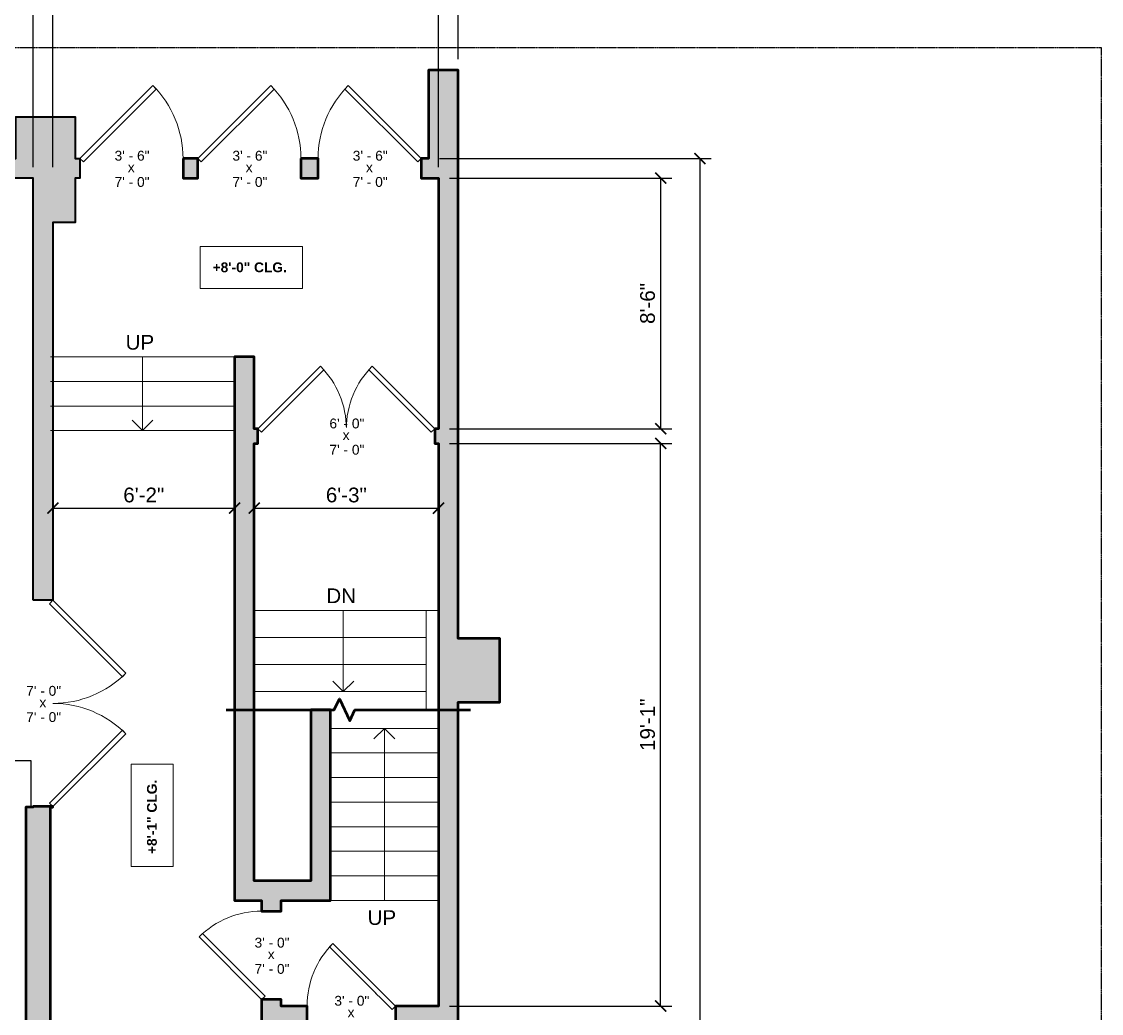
# Model space of a CAD drawing. Header units: inches. Extents: x -2078 to 106214, y -964 to 6385.
# Drawn here: x 48680.2 to 49119.9, y 4446.1 to 4849.8 of the extents above; entities that cross this region are included whole.
import ezdxf

# ---------------------------------------------------------------- set-up
doc = ezdxf.new("R2010")
doc.units = ezdxf.units.IN
doc.header["$MEASUREMENT"] = 0
doc.linetypes.add('HIDDEN2', pattern=[0.1875, 0.125, -0.0625])
for name, color, linetype, lineweight in [('A-ANNO', 2, 'Continuous', 5), ('A-ANNO-DIMS', 1, 'Continuous', 9), ('A-DETAIL-1', 4, 'Continuous', 40), ('A-DOOR', 1, 'Continuous', 18), ('A-HIDDEN', 2, 'HIDDEN2', 18), ('A-STRS', 4, 'Continuous', 9), ('A-WALL', 3, 'Continuous', 40)]:
    doc.layers.add(name, color=color, linetype=linetype, lineweight=lineweight)
doc.layers.add('A-HATCH', color=9, linetype='Continuous')
doc.styles.add('Arial', font='arial.ttf')
doc.styles.add('Arial_1', font='arial.ttf', dxfattribs={"height": 0.0625})
doc.styles.add('Arial_2', font='arial.ttf', dxfattribs={"height": 3})
doc.styles.add('Arial_B_1', font='arialbd.ttf', dxfattribs={"height": 3})
doc.styles.add('JC', font='arial.ttf', dxfattribs={"height": 0.125})
doc.dimstyles.new('JC-DIMS', dxfattribs={"dimtxt": 0.125, "dimasz": 0.09375, "dimexe": 0.09375, "dimexo": 0.09375, "dimgap": 0.046875, "dimtad": 1, "dimdec": 1, "dimzin": 0, "dimdsep": 46, "dimlunit": 4, "dimtxsty": 'JC', "dimblk": 'ARCHTICK', "dimcen": 0.09, "dimclrd": 1, "dimclre": 1, "dimclrt": 256, "dimadec": 0, "dimazin": 0, "dimtfac": 1, "dimtdec": 1, "dimtofl": 0, "dimtmove": 1, "dimatfit": 3, "dimfxl": 1, "dimtolj": 1, "dimtzin": 0, "dimarcsym": 0})

# ---------------------------------------------------------------- blocks, each defined once
blk = doc.blocks.new('JC_DOOR_SINGLE PANEL - SINGLE DOOR-1469812-2-2nd Floor - Athletic Pavilion')
at = {"layer": 'A-DOOR', "lineweight": 30}
for p, q in [((-10.11, -32.28), (19.59, -2.59)), ((21, -4), (-8.7, -33.7)), ((19.59, -2.59), (21, -4)), ((-8.7, -33.7), (-10.11, -32.28))]:
    blk.add_line(p, q, dxfattribs=at)
at = {"layer": 'A-DOOR', "lineweight": 9}
blk.add_arc((21, -4), 42, 180, 225, dxfattribs=at)
blk = doc.blocks.new('JC_DOOR_SINGLE PANEL - SINGLE DOOR-1505112-2-2nd Floor - Athletic Pavilion')
at = {"layer": 'A-DOOR', "lineweight": 30}
for p, q in [((-8.7, 33.7), (-10.11, 32.28)), ((-10.11, 32.28), (19.59, 2.59)), ((21, 4), (-8.7, 33.7)), ((19.59, 2.59), (21, 4))]:
    blk.add_line(p, q, dxfattribs=at)
at = {"layer": 'A-DOOR', "lineweight": 9}
blk.add_arc((21, 4), 42, 135, 180, dxfattribs=at)
blk = doc.blocks.new('JC_DOUBLE DOOR - DOUBLE DOOR-1471729-2-2nd Floor - Athletic Pavilion')
at = {"layer": 'A-DOOR', "lineweight": 30}
for p, q in [((-36, 3), (-10.54, 28.46)), ((-9.13, 27.04), (-34.59, 1.59)), ((-10.54, 28.46), (-9.13, 27.04)), ((10.54, 28.46), (9.13, 27.04)), ((9.13, 27.04), (34.59, 1.59)), ((36, 3), (10.54, 28.46)), ((-34.59, 1.59), (-36, 3)), ((34.59, 1.59), (36, 3))]:
    blk.add_line(p, q, dxfattribs=at)
at = {"layer": 'A-DOOR', "lineweight": 9}
for centre, start, end in [((-36, 3), 0, 45), ((36, 3), 135, 180)]:
    blk.add_arc(centre, 36, start, end, dxfattribs=at)
blk = doc.blocks.new('JC_DOUBLE DOOR - DOUBLE DOOR-1501395-2-2nd Floor - Athletic Pavilion')
at = {"layer": 'A-DOOR', "lineweight": 30}
for p, q in [((-42, 4), (-12.3, 33.7)), ((-10.89, 32.28), (-40.59, 2.59)), ((-12.3, 33.7), (-10.89, 32.28)), ((12.3, 33.7), (10.89, 32.28)), ((10.89, 32.28), (40.59, 2.59)), ((42, 4), (12.3, 33.7)), ((-40.59, 2.59), (-42, 4)), ((40.59, 2.59), (42, 4))]:
    blk.add_line(p, q, dxfattribs=at)
at = {"layer": 'A-DOOR', "lineweight": 9}
for centre, start, end in [((-42, 4), 360, 45), ((42, 4), 135, 180)]:
    blk.add_arc(centre, 42, start, end, dxfattribs=at)
blk = doc.blocks.new('JC_DOOR_SINGLE PANEL - SINGLE DOOR-1501324-2-2nd Floor - Athletic Pavilion')
at = {"layer": 'A-DOOR', "lineweight": 30}
for p, q in [((-8.87, -28.04), (16.59, -2.59)), ((18, -4), (-7.46, -29.46)), ((16.59, -2.59), (18, -4)), ((-7.46, -29.46), (-8.87, -28.04))]:
    blk.add_line(p, q, dxfattribs=at)
at = {"layer": 'A-DOOR', "lineweight": 9}
blk.add_arc((18, -4), 36, 180, 225, dxfattribs=at)
blk = doc.blocks.new('JC_DOOR_SINGLE PANEL - SINGLE DOOR-1469631-2-2nd Floor - Athletic Pavilion')
at = {"layer": 'A-DOOR', "lineweight": 30}
for p, q in [((-7.46, 28.46), (-8.87, 27.04)), ((-8.87, 27.04), (16.59, 1.59)), ((18, 3), (-7.46, 28.46)), ((16.59, 1.59), (18, 3))]:
    blk.add_line(p, q, dxfattribs=at)
at = {"layer": 'A-DOOR', "lineweight": 9}
blk.add_arc((18, 3), 36, 135, 180, dxfattribs=at)
blk = doc.blocks.new('_ArchTick')
at = {"color": 0, "linetype": 'ByBlock', "const_width": 0.15}
blk.add_lwpolyline([(-0.5, -0.5), (0.5, 0.5)], dxfattribs=at)
blk = doc.blocks.new('*D1958')
at = {"layer": 'A-ANNO-DIMS', "color": 1, "lineweight": -2, "transparency": 16777216}
for p, q in [((47426.92, 4790.56), (47426.92, 4899.12)), ((48684.92, 4790.56), (48684.92, 4899.12)), ((47426.92, 4894.62), (48684.92, 4894.62))]:
    blk.add_line(p, q, dxfattribs=at)
at = {"layer": 'Defpoints', "color": 0, "transparency": 16777216}
for p in [(48684.92, 4894.62), (47426.92, 4786.06), (48684.92, 4786.06)]:
    blk.add_point(p, dxfattribs=at)
at = {"layer": 'A-ANNO-DIMS', "color": 1, "lineweight": -2, "transparency": 16777216, "xscale": 4.5, "yscale": 4.5, "zscale": 4.5, "rotation": 180}
blk.add_blockref('_ArchTick', (47426.92, 4894.62), dxfattribs=at)
at = {"layer": 'A-ANNO-DIMS', "color": 1, "lineweight": -2, "transparency": 16777216, "xscale": 4.5, "yscale": 4.5, "zscale": 4.5}
blk.add_blockref('_ArchTick', (48684.92, 4894.62), dxfattribs=at)
at = {"layer": 'A-ANNO-DIMS', "color": 2, "transparency": 16777216, "insert": (48055.92, 4899.93), "char_height": 6, "width": 0.6604, "attachment_point": 5, "style": 'JC'}
blk.add_mtext('\\A1;104\'-10"', dxfattribs=at)
blk = doc.blocks.new('*D1960')
at = {"layer": 'A-ANNO-DIMS', "color": 1, "lineweight": -2, "transparency": 16777216}
for p, q in [((48692.92, 4790.56), (48692.92, 4899.12)), ((48849.92, 4790.56), (48849.92, 4899.12)), ((48692.92, 4894.62), (48849.92, 4894.62))]:
    blk.add_line(p, q, dxfattribs=at)
at = {"layer": 'Defpoints', "color": 0, "transparency": 16777216}
for p in [(48849.92, 4894.62), (48692.92, 4786.06), (48849.92, 4786.06)]:
    blk.add_point(p, dxfattribs=at)
at = {"layer": 'A-ANNO-DIMS', "color": 1, "lineweight": -2, "transparency": 16777216, "xscale": 4.5, "yscale": 4.5, "zscale": 4.5, "rotation": 180}
blk.add_blockref('_ArchTick', (48692.92, 4894.62), dxfattribs=at)
at = {"layer": 'A-ANNO-DIMS', "color": 1, "lineweight": -2, "transparency": 16777216, "xscale": 4.5, "yscale": 4.5, "zscale": 4.5}
blk.add_blockref('_ArchTick', (48849.92, 4894.62), dxfattribs=at)
at = {"layer": 'A-ANNO-DIMS', "color": 2, "transparency": 16777216, "insert": (48771.42, 4899.94), "char_height": 6, "width": 0.4874, "attachment_point": 5, "style": 'JC'}
blk.add_mtext('\\A1;13\'-1"', dxfattribs=at)
blk = doc.blocks.new('*D1962')
at = {"layer": 'A-ANNO-DIMS', "color": 1, "lineweight": -2, "transparency": 16777216}
for p, q in [((47274.92, 4834.56), (47274.92, 4915.12)), ((48857.92, 4834.56), (48857.92, 4915.12)), ((47274.92, 4910.62), (48857.92, 4910.62))]:
    blk.add_line(p, q, dxfattribs=at)
at = {"layer": 'Defpoints', "color": 0, "transparency": 16777216}
for p in [(48857.92, 4910.62), (47274.92, 4830.06), (48857.92, 4830.06)]:
    blk.add_point(p, dxfattribs=at)
at = {"layer": 'A-ANNO-DIMS', "color": 1, "lineweight": -2, "transparency": 16777216, "xscale": 4.5, "yscale": 4.5, "zscale": 4.5, "rotation": 180}
blk.add_blockref('_ArchTick', (47274.92, 4910.62), dxfattribs=at)
at = {"layer": 'A-ANNO-DIMS', "color": 1, "lineweight": -2, "transparency": 16777216, "xscale": 4.5, "yscale": 4.5, "zscale": 4.5}
blk.add_blockref('_ArchTick', (48857.92, 4910.62), dxfattribs=at)
at = {"layer": 'A-ANNO-DIMS', "color": 2, "transparency": 16777216, "insert": (48066.42, 4915.94), "char_height": 6, "width": 0.6604, "attachment_point": 5, "style": 'JC'}
blk.add_mtext('\\A1;131\'-11"', dxfattribs=at)
blk = doc.blocks.new('*D1964')
at = {"layer": 'A-ANNO-DIMS', "color": 1, "lineweight": -2, "transparency": 16777216}
for p, q in [((48692.92, 4652.9), (48692.92, 4647.24)), ((48766.92, 4652.9), (48766.92, 4647.24)), ((48692.92, 4651.74), (48766.92, 4651.74))]:
    blk.add_line(p, q, dxfattribs=at)
at = {"layer": 'Defpoints', "color": 0, "transparency": 16777216}
for p in [(48692.92, 4657.4), (48766.92, 4657.4), (48766.92, 4651.74)]:
    blk.add_point(p, dxfattribs=at)
at = {"layer": 'A-ANNO-DIMS', "color": 1, "lineweight": -2, "transparency": 16777216, "xscale": 4.5, "yscale": 4.5, "zscale": 4.5, "rotation": 180}
blk.add_blockref('_ArchTick', (48692.92, 4651.74), dxfattribs=at)
at = {"layer": 'A-ANNO-DIMS', "color": 1, "lineweight": -2, "transparency": 16777216, "xscale": 4.5, "yscale": 4.5, "zscale": 4.5}
blk.add_blockref('_ArchTick', (48766.92, 4651.74), dxfattribs=at)
at = {"layer": 'A-ANNO-DIMS', "color": 2, "transparency": 16777216, "insert": (48729.92, 4657.05), "char_height": 6, "width": 0.4008, "attachment_point": 5, "style": 'JC'}
blk.add_mtext('\\A1;6\'-2"', dxfattribs=at)
blk = doc.blocks.new('*D1966')
at = {"layer": 'A-ANNO-DIMS', "color": 1, "lineweight": -2, "transparency": 16777216}
for p, q in [((48854.42, 4786.06), (48944.93, 4786.06)), ((48940.43, 4786.06), (48940.43, 4684.06)), ((48854.42, 4684.06), (48944.93, 4684.06))]:
    blk.add_line(p, q, dxfattribs=at)
at = {"layer": 'Defpoints', "color": 0, "transparency": 16777216}
for p in [(48849.92, 4786.06), (48849.92, 4684.06), (48940.43, 4684.06)]:
    blk.add_point(p, dxfattribs=at)
at = {"layer": 'A-ANNO-DIMS', "color": 1, "lineweight": -2, "transparency": 16777216, "xscale": 4.5, "yscale": 4.5, "zscale": 4.5}
for p, rotation in [((48940.43, 4786.06), 90), ((48940.43, 4684.06), 270)]:
    blk.add_blockref('_ArchTick', p, dxfattribs=dict(at, rotation=rotation))
at = {"layer": 'A-ANNO-DIMS', "color": 2, "transparency": 16777216, "insert": (48935.12, 4735.06), "char_height": 6, "width": 0.4008, "attachment_point": 5, "rotation": 90, "style": 'JC'}
blk.add_mtext('\\A1;8\'-6"', dxfattribs=at)
blk = doc.blocks.new('*D1968')
at = {"layer": 'A-ANNO-DIMS', "color": 1, "lineweight": -2, "transparency": 16777216}
for p, q in [((48774.92, 4652.9), (48774.92, 4647.24)), ((48849.92, 4652.9), (48849.92, 4647.24)), ((48774.92, 4651.74), (48849.92, 4651.74))]:
    blk.add_line(p, q, dxfattribs=at)
at = {"layer": 'Defpoints', "color": 0, "transparency": 16777216}
for p in [(48774.92, 4657.4), (48849.92, 4657.4), (48849.92, 4651.74)]:
    blk.add_point(p, dxfattribs=at)
at = {"layer": 'A-ANNO-DIMS', "color": 1, "lineweight": -2, "transparency": 16777216, "xscale": 4.5, "yscale": 4.5, "zscale": 4.5, "rotation": 180}
blk.add_blockref('_ArchTick', (48774.92, 4651.74), dxfattribs=at)
at = {"layer": 'A-ANNO-DIMS', "color": 1, "lineweight": -2, "transparency": 16777216, "xscale": 4.5, "yscale": 4.5, "zscale": 4.5}
blk.add_blockref('_ArchTick', (48849.92, 4651.74), dxfattribs=at)
at = {"layer": 'A-ANNO-DIMS', "color": 2, "transparency": 16777216, "insert": (48812.42, 4657.05), "char_height": 6, "width": 0.4008, "attachment_point": 5, "style": 'JC'}
blk.add_mtext('\\A1;6\'-3"', dxfattribs=at)
blk = doc.blocks.new('*D1972')
at = {"layer": 'A-ANNO-DIMS', "color": 1, "lineweight": -2, "transparency": 16777216}
for p, q in [((48854.42, 4678.06), (48944.93, 4678.06)), ((48940.43, 4449.06), (48940.43, 4678.06)), ((48854.42, 4449.06), (48944.93, 4449.06))]:
    blk.add_line(p, q, dxfattribs=at)
at = {"layer": 'Defpoints', "color": 0, "transparency": 16777216}
for p in [(48849.92, 4678.06), (48940.43, 4678.06), (48849.92, 4449.06)]:
    blk.add_point(p, dxfattribs=at)
at = {"layer": 'A-ANNO-DIMS', "color": 1, "lineweight": -2, "transparency": 16777216, "xscale": 4.5, "yscale": 4.5, "zscale": 4.5}
for p, rotation in [((48940.43, 4678.06), 90), ((48940.43, 4449.06), 270)]:
    blk.add_blockref('_ArchTick', p, dxfattribs=dict(at, rotation=rotation))
at = {"layer": 'A-ANNO-DIMS', "color": 2, "transparency": 16777216, "insert": (48935.12, 4563.56), "char_height": 6, "width": 0.4874, "attachment_point": 5, "rotation": 90, "style": 'JC'}
blk.add_mtext('\\A1;19\'-1"', dxfattribs=at)
blk = doc.blocks.new('*D1992')
at = {"layer": 'A-ANNO-DIMS', "color": 1, "lineweight": -2, "transparency": 16777216}
for p, q in [((48850.42, 4794.06), (48960.93, 4794.06)), ((48956.43, 4794.06), (48956.43, 3580.06)), ((48850.42, 3580.06), (48960.93, 3580.06))]:
    blk.add_line(p, q, dxfattribs=at)
at = {"layer": 'Defpoints', "color": 0, "transparency": 16777216}
for p in [(48845.92, 4794.06), (48845.92, 3580.06), (48956.43, 3580.06)]:
    blk.add_point(p, dxfattribs=at)
at = {"layer": 'A-ANNO-DIMS', "color": 1, "lineweight": -2, "transparency": 16777216, "xscale": 4.5, "yscale": 4.5, "zscale": 4.5}
for p, rotation in [((48956.43, 4794.06), 90), ((48956.43, 3580.06), 270)]:
    blk.add_blockref('_ArchTick', p, dxfattribs=dict(at, rotation=rotation))
at = {"layer": 'A-ANNO-DIMS', "color": 2, "transparency": 16777216, "insert": (48951.12, 4187.06), "char_height": 6, "width": 0.5739, "attachment_point": 5, "rotation": 90, "style": 'JC'}
blk.add_mtext('\\A1;101\'-2"', dxfattribs=at)
blk = doc.blocks.new('JC- existing door Tag_quad - JC- existing door Tag_quad-839775-2-2nd Floor - Athletic Pavilion')
at = {"layer": 'A-ANNO', "insert": (-0.0234, 0.0378), "char_height": 0.0625, "width": 0.0505, "attachment_point": 1, "style": 'Arial_1', "bg_fill": 3, "box_fill_scale": 1.25, "bg_fill_color": 256, "bg_fill_true_color": 13158600, "bg_fill_transparency": 0}
blk.add_mtext('x', dxfattribs=at)
blk = doc.blocks.new('6va8dsad65')
at = {"layer": 'A-HATCH', "color": 254}
for p, q in [((4397.94, 4473.14), (5657.94, 4473.14)), ((5657.94, 4473.14), (5657.94, 4454.3))]:
    blk.add_line(p, q, dxfattribs=at)

msp = doc.modelspace()

# ---------------------------------------------------------------- hatches: boundary and pattern name
at = {"layer": 'A-HATCH'}
h = msp.add_hatch(color=256, dxfattribs=at)
h.dxf.hatch_style = 1
h.paths.add_polyline_path([(48684.923, 4614.224), (48684.923, 4786.059), (48676.923, 4786.059), (48676.923, 4794.059), (48677.885, 4794.059), (48677.885, 4811.059), (48701.923, 4811.059), (48701.923, 4794.059), (48703.923, 4794.059), (48703.923, 4786.059), (48701.923, 4786.059), (48701.923, 4768.059), (48692.923, 4768.059), (48692.923, 4614.224)])
h = msp.add_hatch(color=256, dxfattribs=at)
h.dxf.hatch_style = 1
h.paths.add_polyline_path([(48745.923, 4794.059), (48745.923, 4786.059), (48751.923, 4786.059), (48751.923, 4794.059)])
h = msp.add_hatch(color=256, dxfattribs=at)
h.dxf.hatch_style = 1
h.paths.add_polyline_path([(48793.923, 4794.059), (48793.923, 4786.059), (48800.923, 4786.059), (48800.923, 4794.059)])

# ---------------------------------------------------------------- linework, layer by layer
at = {"layer": 'A-ANNO'}
for p, q in [((48729.423, 4713.277), (48729.423, 4683.277)), ((48729.423, 4683.277), (48725.18, 4687.519)), ((48729.423, 4683.277), (48733.665, 4687.519)), ((48811.165, 4610.059), (48811.165, 4577.081)), ((48811.165, 4577.081), (48806.923, 4581.324)), ((48811.165, 4577.081), (48815.408, 4581.324)), ((48827.923, 4562.059), (48823.68, 4557.816)), ((48827.923, 4492.059), (48827.923, 4562.059)), ((48827.923, 4562.059), (48832.165, 4557.816))]:
    msp.add_line(p, q, dxfattribs=at)
at = {"layer": 'A-ANNO', "flags": 128}
for points in [[(48752.848, 4758.22), (48794.584, 4758.22), (48794.584, 4741.152), (48752.848, 4741.152)], [(48724.778, 4505.8), (48724.778, 4547.536), (48741.847, 4547.536), (48741.847, 4505.8)]]:
    msp.add_lwpolyline(points, close=True, dxfattribs=at)
at = {"layer": 'A-DETAIL-1', "lineweight": 60}
msp.add_lwpolyline([(48763.469, 4569.635), (48807.469, 4569.635), (48809.583, 4574.167), (48813.809, 4565.104), (48815.922, 4569.635), (48862.922, 4569.635)], dxfattribs=at)
at = {"layer": 'A-STRS'}
for p, q in [((48766.923, 4713.277), (48691.923, 4713.277)), ((48766.923, 4703.277), (48691.923, 4703.277)), ((48766.923, 4693.277), (48691.923, 4693.277)), ((48766.923, 4683.277), (48691.923, 4683.277)), ((48849.923, 4610.059), (48774.923, 4610.059)), ((48774.923, 4610.059), (48844.923, 4610.059)), ((48844.923, 4569.635), (48844.923, 4610.059)), ((48774.923, 4599.066), (48844.923, 4599.066)), ((48774.923, 4588.074), (48844.923, 4588.074)), ((48774.923, 4577.081), (48844.923, 4577.081)), ((48805.923, 4562.059), (48849.923, 4562.059)), ((48805.923, 4552.059), (48849.923, 4552.059)), ((48805.923, 4542.059), (48849.923, 4542.059)), ((48805.923, 4532.059), (48849.923, 4532.059)), ((48805.923, 4522.059), (48849.923, 4522.059)), ((48805.923, 4512.059), (48849.923, 4512.059)), ((48805.923, 4502.059), (48849.923, 4502.059)), ((48805.923, 4492.059), (48849.923, 4492.059))]:
    msp.add_line(p, q, dxfattribs=at)
at = {"layer": 'A-WALL'}
msp.add_lwpolyline([(48684.923, 4614.224), (48684.923, 4786.059), (48676.923, 4786.059), (48676.923, 4794.059), (48677.885, 4794.059), (48677.885, 4811.059), (48701.923, 4811.059), (48701.923, 4794.059), (48703.923, 4794.059), (48703.923, 4786.059), (48701.923, 4786.059), (48701.923, 4768.059), (48692.923, 4768.059), (48692.923, 4614.224)], close=True, dxfattribs=at)
at = {"layer": 'A-WALL', "lineweight": 60}
for points in [[(48745.923, 4794.059), (48745.923, 4786.059), (48751.923, 4786.059), (48751.923, 4794.059)], [(48793.923, 4794.059), (48793.923, 4786.059), (48800.923, 4786.059), (48800.923, 4794.059)]]:
    msp.add_lwpolyline(points, close=True, dxfattribs=at)
for points in [[(48691.923, 4405.059), (48691.923, 4530.059), (48692.923, 4530.059), (48692.923, 4530.224), (48684.923, 4530.224), (48684.923, 4530.059), (48681.923, 4530.059), (48681.923, 3944.247)], [(48796.434, 4443.059), (48796.434, 4449.059), (48785.923, 4449.059), (48785.923, 4451.72), (48777.923, 4451.72), (48777.923, 4407.059)]]:
    msp.add_lwpolyline(points, dxfattribs=at)

# ---------------------------------------------------------------- block references
msp.add_blockref('6va8dsad65', (43025.987, 75.923))

# ---------------------------------------------------------------- texts
at = {"layer": 'A-ANNO', "char_height": 4, "width": 17.978, "attachment_point": 1, "style": 'Arial_2', "bg_fill": 3, "box_fill_scale": 1.25, "bg_fill_color": 256, "bg_fill_true_color": 13158600, "bg_fill_transparency": 0}
for s, insert in [('3\' - 6"', (48718.037, 4797.196)), ('3\' - 6"', (48766.037, 4797.196)), ('3\' - 6"', (48815.037, 4797.196)), ('7\' - 0"', (48718.037, 4786.515)), ('7\' - 0"', (48766.037, 4786.515)), ('7\' - 0"', (48815.037, 4786.515)), ('6\' - 0"', (48805.537, 4688.196)), ('7\' - 0"', (48805.537, 4677.515)), ('7\' - 0"', (48682.037, 4579.361)), ('7\' - 0"', (48682.037, 4568.679)), ('3\' - 0"', (48775.037, 4476.857)), ('7\' - 0"', (48775.037, 4466.176)), ('3\' - 0"', (48807.548, 4453.196))]:
    msp.add_mtext(s, dxfattribs=dict(at, insert=insert))
at = {"layer": 'A-ANNO', "attachment_point": 1}
for s, insert, char_height, width, style in [('+8\'-0" CLG.', (48757.968, 4751.767), 4, 37.976, 'Arial_B_1'), ('UP', (48722.517, 4722.251), 6, 14.342, 'Arial'), ('DN', (48804.26, 4619.055), 6, 14.948, 'Arial'), ('UP', (48821.07, 4488.065), 6, 14.342, 'Arial')]:
    msp.add_mtext(s, dxfattribs=dict(at, insert=insert, char_height=char_height, width=width, style=style))
at = {"layer": 'A-ANNO', "insert": (48731.231, 4510.92), "char_height": 4, "width": 37.976, "attachment_point": 1, "rotation": 90, "style": 'Arial_B_1'}
msp.add_mtext('+8\'-1" CLG.', dxfattribs=at)

# ---------------------------------------------------------------- dimensions: what is measured, and where the dimension line sits
at = {"layer": 'A-ANNO-DIMS'}
for base, p1, p2, picture, middle in [((48857.923, 4910.62), (47274.923, 4830.059), (48857.923, 4830.059), '*D1962', (48066.423, 4915.935)), ((48684.923, 4894.62), (47426.923, 4786.059), (48684.923, 4786.059), '*D1958', (48055.923, 4899.933)), ((48766.923, 4651.739), (48692.923, 4657.396), (48766.923, 4657.396), '*D1964', (48729.923, 4657.052)), ((48849.923, 4651.739), (48774.923, 4657.396), (48849.923, 4657.396), '*D1968', (48812.423, 4657.054))]:
    dim = msp.add_linear_dim(base=base, p1=p1, p2=p2, dimstyle='JC-DIMS', override={"dimclrt": 2}, dxfattribs=at)
    dim.commit()
    dim.dimension.update_dxf_attribs({"geometry": picture, "text_midpoint": middle})
for base, p1, p2, picture, middle in [((48956.435, 3580.059), (48845.923, 4794.059), (48845.923, 3580.059), '*D1992', (48951.121, 4187.059)), ((48940.435, 4684.059), (48849.923, 4786.059), (48849.923, 4684.059), '*D1966', (48935.121, 4735.059)), ((48940.435, 4678.059), (48849.923, 4449.059), (48849.923, 4678.059), '*D1972', (48935.121, 4563.559))]:
    dim = msp.add_linear_dim(base=base, p1=p1, p2=p2, angle=90, dimstyle='JC-DIMS', override={"dimclrt": 2}, dxfattribs=at)
    dim.commit()
    dim.dimension.update_dxf_attribs({"geometry": picture, "text_midpoint": middle})

# ---------------------------------------------------------------- next in the draw order: hatches: boundary and pattern name
at = {"layer": 'A-HATCH'}
h = msp.add_hatch(color=256, dxfattribs=at)
h.dxf.hatch_style = 1
h.paths.add_polyline_path([(48766.923, 4492.059), (48777.923, 4492.059), (48777.923, 4487.72), (48785.923, 4487.72), (48785.923, 4492.059), (48805.923, 4492.059), (48805.923, 4569.635), (48797.923, 4569.635), (48797.923, 4500.059), (48774.923, 4500.059), (48774.923, 4678.059), (48776.423, 4678.059), (48776.423, 4684.059), (48774.923, 4684.059), (48774.923, 4713.277), (48766.923, 4713.277)])

# ---------------------------------------------------------------- next in the draw order: linework, layer by layer
at = {"layer": 'A-WALL', "lineweight": 60}
for points in [[(48857.923, 4398.73), (48857.923, 4572.73), (48874.923, 4572.73), (48874.923, 4598.73), (48857.923, 4598.73), (48857.923, 4830.059), (48845.923, 4830.059), (48845.923, 4794.059), (48842.923, 4794.059), (48842.923, 4786.059), (48849.923, 4786.059), (48849.923, 4684.059), (48848.423, 4684.059), (48848.423, 4678.059), (48849.923, 4678.059), (48849.923, 4449.059), (48832.434, 4449.059), (48832.434, 4443.059)], [(48797.923, 4569.635), (48805.923, 4569.635), (48797.923, 4569.635), (48797.923, 4500.059), (48774.923, 4500.059), (48774.923, 4678.059), (48776.423, 4678.059), (48776.423, 4684.059), (48774.923, 4684.059), (48774.923, 4713.277), (48766.923, 4713.277), (48766.923, 4492.059), (48777.923, 4492.059), (48777.923, 4487.72), (48785.923, 4487.72), (48785.923, 4492.059), (48805.923, 4492.059), (48805.923, 4569.635)]]:
    msp.add_lwpolyline(points, dxfattribs=at)

# ---------------------------------------------------------------- next in the draw order: block references
at = {"layer": 'A-DOOR'}
for name, p, rotation in [('JC_DOOR_SINGLE PANEL - SINGLE DOOR-1469812-2-2nd Floor - Athletic Pavilion', (48724.923, 4790.059), 180), ('JC_DOOR_SINGLE PANEL - SINGLE DOOR-1469812-2-2nd Floor - Athletic Pavilion', (48772.923, 4790.059), 180), ('JC_DOUBLE DOOR - DOUBLE DOOR-1501395-2-2nd Floor - Athletic Pavilion', (48688.923, 4572.224), 269.9999999999998), ('JC_DOOR_SINGLE PANEL - SINGLE DOOR-1501324-2-2nd Floor - Athletic Pavilion', (48781.923, 4469.72), 270)]:
    msp.add_blockref(name, p, dxfattribs=dict(at, rotation=rotation))
for name, p in [('JC_DOOR_SINGLE PANEL - SINGLE DOOR-1505112-2-2nd Floor - Athletic Pavilion', (48821.923, 4790.059)), ('JC_DOUBLE DOOR - DOUBLE DOOR-1471729-2-2nd Floor - Athletic Pavilion', (48812.423, 4681.059)), ('JC_DOOR_SINGLE PANEL - SINGLE DOOR-1469631-2-2nd Floor - Athletic Pavilion', (48814.434, 4446.059))]:
    msp.add_blockref(name, p, dxfattribs=at)

# ---------------------------------------------------------------- next in the draw order: dimensions: what is measured, and where the dimension line sits
at = {"layer": 'A-ANNO-DIMS'}
dim = msp.add_linear_dim(base=(48849.923, 4894.62), p1=(48692.923, 4786.059), p2=(48849.923, 4786.059), dimstyle='JC-DIMS', override={"dimclrt": 2}, dxfattribs=at)
dim.commit()
dim.dimension.update_dxf_attribs({"geometry": '*D1960', "text_midpoint": (48771.423, 4899.935)})

# ---------------------------------------------------------------- next in the draw order: block references
at = {"layer": 'A-ANNO', "xscale": 64, "yscale": 64, "zscale": 64}
for p in [(48724.923, 4790.059), (48772.923, 4790.059), (48821.923, 4790.059), (48812.423, 4681.059), (48688.923, 4572.224), (48781.923, 4469.72), (48814.434, 4446.059)]:
    msp.add_blockref('JC- existing door Tag_quad - JC- existing door Tag_quad-839775-2-2nd Floor - Athletic Pavilion', p, dxfattribs=at)

# ---------------------------------------------------------------- next in the draw order: hatches: boundary and pattern name
at = {"layer": 'A-HATCH'}
h = msp.add_hatch(color=256, dxfattribs=at)
h.dxf.hatch_style = 1
h.paths.add_polyline_path([(48692.923, 4530.059), (48692.923, 4530.224), (48684.923, 4530.224), (48684.923, 4530.059), (48681.923, 4530.059), (48681.923, 3944.247), (48691.923, 3944.247), (48691.923, 3979.247), (48695.923, 3979.247), (48695.923, 4097.059), (48803.923, 4097.059), (48803.923, 4104.059), (48695.923, 4104.059), (48695.923, 4233.059), (48844.923, 4233.059), (48844.923, 4163.059), (48765.923, 4163.059), (48765.923, 4157.059), (48844.923, 4157.059), (48844.923, 4104.059), (48839.923, 4104.059), (48839.923, 4097.059), (48849.923, 4097.059), (48849.923, 4070.464), (48857.923, 4070.464), (48857.923, 4172.73), (48874.923, 4172.73), (48874.923, 4198.73), (48857.923, 4198.73), (48857.923, 4372.73), (48874.923, 4372.73), (48874.923, 4398.73), (48857.923, 4398.73), (48857.923, 4572.73), (48874.923, 4572.73), (48874.923, 4598.73), (48857.923, 4598.73), (48857.923, 4830.059), (48845.923, 4830.059), (48845.923, 4794.059), (48842.923, 4794.059), (48842.923, 4786.059), (48849.923, 4786.059), (48849.923, 4684.059), (48848.423, 4684.059), (48848.423, 4678.059), (48849.923, 4678.059), (48849.923, 4449.059), (48832.434, 4449.059), (48832.434, 4443.059), (48845.923, 4443.059), (48845.923, 4409.059), (48819.923, 4409.059), (48819.923, 4407.059), (48785.923, 4407.059), (48785.923, 4443.059), (48796.434, 4443.059), (48796.434, 4449.059), (48785.923, 4449.059), (48785.923, 4451.72), (48777.923, 4451.72), (48777.923, 4407.059), (48736.923, 4407.059), (48736.923, 4405.059), (48732.923, 4405.059), (48732.923, 4399.059), (48841.923, 4399.059), (48841.923, 4271.059), (48695.923, 4271.059), (48695.923, 4341.059), (48778.8, 4341.059), (48788.146, 4358.979), (48782.826, 4361.753), (48775.162, 4347.059), (48695.923, 4347.059), (48695.923, 4399.059), (48696.923, 4399.059), (48696.923, 4405.059), (48691.923, 4405.059), (48691.923, 4530.059)])

# ---------------------------------------------------------------- next in the draw order: linework, layer by layer
at = {"layer": 'A-HIDDEN', "lineweight": 30}
msp.add_lwpolyline([(47224.948, 3531.059), (49119.923, 3531.059), (49119.923, 4839.059), (47224.948, 4839.059)], close=True, dxfattribs=at)

doc.saveas('drawing.dxf')
